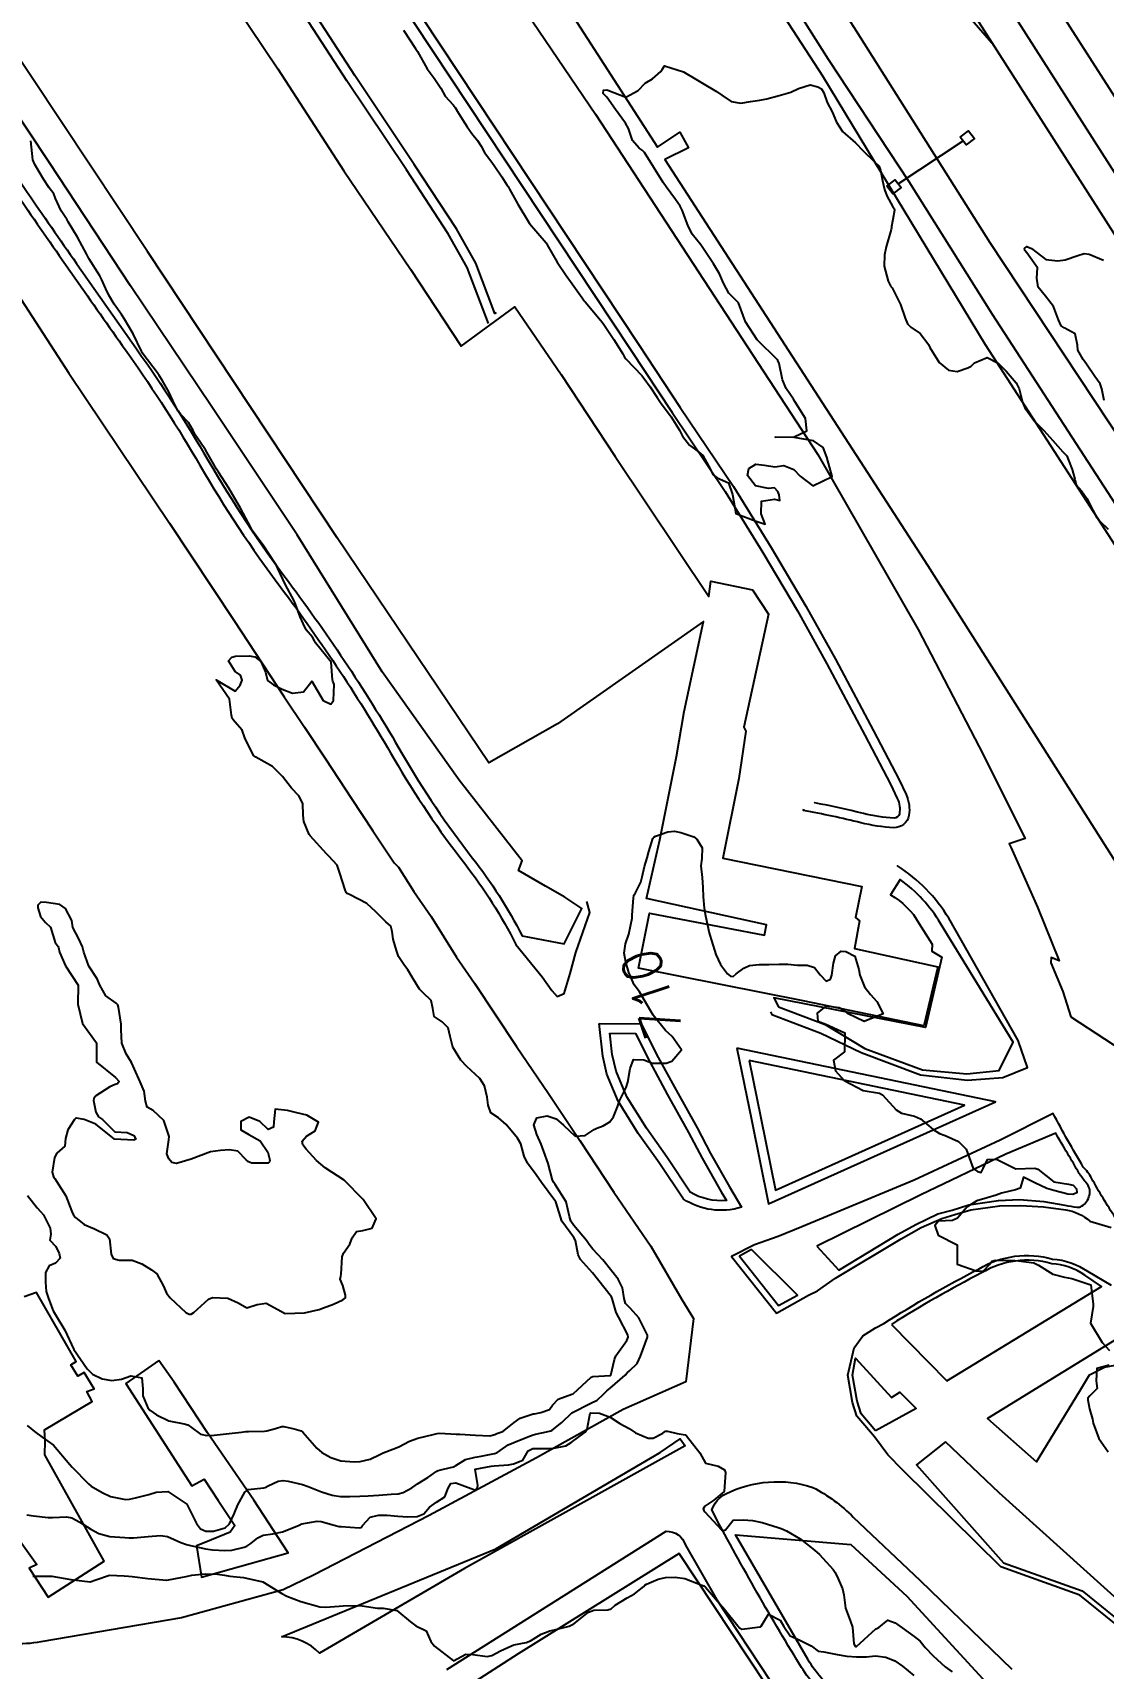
# Model space of a CAD drawing. Header units: metres. Extents: x 307586 to 320046, y 7427249 to 7434250.
# Drawn here: x 308103.3 to 308214.9, y 7433533.9 to 7433704.5 of the extents above; entities that cross this region are included whole.
import ezdxf
from ezdxf.enums import TextEntityAlignment as Align

# ---------------------------------------------------------------- set-up
doc = ezdxf.new("R2010")
doc.units = ezdxf.units.M
doc.header["$MEASUREMENT"] = 0
for name, color, linetype in [('Area Verde e Lazer', 45, 'Continuous'), ('Cotas', 45, 'Continuous'), ('Curvas de Nivel 1m', 11, 'Continuous'), ('Curvas de Nivel 5m', 15, 'Continuous'), ('Edificações', 30, 'Continuous'), ('Estações', 252, 'Continuous'), ('Linha Férrea', 20, 'Continuous'), ('Portico', 45, 'Continuous'), ('Vias Primárias', 230, 'Continuous')]:
    doc.layers.add(name, color=color, linetype=linetype)
doc.styles.add('Style-STANDARD', font='STANDARD.shx')

msp = doc.modelspace()

# ---------------------------------------------------------------- linework, layer by layer
at = {"layer": 'Area Verde e Lazer'}
for points in [[(308089.31, 7433708.12, -0.005988), (308095.92, 7433698.07, 0.008775), (308103.57, 7433686.57, 0.002844), (308114.08, 7433671.53, -0.022493), (308121.55, 7433659.9, 0.029473), (308129.91, 7433647.26, -0.029934), (308141.78, 7433629.31, 0.034549), (308149.09, 7433618.46, -0.046861), (308154.3, 7433610.31), (308158.67, 7433609.49), (308160.52, 7433613.17), (308158.74, 7433614.35), (308156.73, 7433615.48), (308153.9, 7433617.14), (308154.3, 7433618.12), (308147.72, 7433626.56), (308139.71, 7433637.85), (308130.83, 7433652.14), (308121.92, 7433665.49), (308113.44, 7433678.11), (308104.99, 7433690.93), (308098.32, 7433700.95), (308089.9, 7433713.87)], [(308137.4, 7433714.04), (308165.61, 7433671.48), (308169.94, 7433664.88), (308175.48, 7433656.64), (308179.41, 7433650.31), (308183.02, 7433644.2), (308186.08, 7433638.69), (308190.05, 7433631.24), (308192.7, 7433626.14), (308193.42, 7433624.62, -0.152934), (308193.64, 7433623.04, -0.37992), (308193.08, 7433622.59, -0.049461), (308189.88, 7433623.07, 0.014493), (308184.82, 7433624.18), (308184.84, 7433624.26)], [(308187.24, 7433531.27, -0.09452), (308184.11, 7433534.81), (308176.56, 7433547.85), (308188.58, 7433546.83), (308194.41, 7433541.43), (308203.51, 7433531.53)]]:
    msp.add_lwpolyline(points, format="xyb", dxfattribs=at)
msp.add_lwpolyline([(308151.6, 7433675.32), (308151.46, 7433675.21), (308149.48, 7433680.46), (308147.44, 7433684.04), (308143.05, 7433690.77), (308136.85, 7433700.05), (308130.27, 7433710.2)], dxfattribs=at)
for points in [[(308181.02, 7433602.91), (308185.89, 7433601.07), (308190.05, 7433598.57), (308196.05, 7433596.35), (308200.68, 7433595.93), (308204.03, 7433596.26), (308205.5, 7433599.23), (308197.94, 7433611.61, 0.097774), (308193.73, 7433616.19), (308192.71, 7433614.59, -0.135723), (308195.68, 7433611.64), (308197.06, 7433609.46), (308197.01, 7433608.72), (308198.05, 7433608.07), (308196.37, 7433600.75), (308180.53, 7433603.84)], [(308163.43, 7433600.17), (308166.1, 7433600.13), (308167.6, 7433597.17), (308169.47, 7433593.72), (308171.65, 7433589.8), (308173.07, 7433587.12), (308175.06, 7433583.62), (308175.6, 7433582.7, -0.158985), (308171.82, 7433583.58), (308169.41, 7433587.19), (308167.25, 7433590.26), (308165.21, 7433593.52), (308164.09, 7433596.19), (308163.69, 7433597.94)], [(308185.02, 7433577.94), (308187.31, 7433575.45), (308193.51, 7433579.18), (308195.36, 7433580.21), (308197.65, 7433581.3), (308199.15, 7433581.71), (308200.89, 7433582.25), (308203.97, 7433582.7), (308206.16, 7433582.81), (308208.7, 7433582.59), (308210.88, 7433582.22, 0.001932), (308212.15, 7433582.01, 0.181031), (308212.64, 7433582.11, 0.199311), (308213.46, 7433583.25, 0.245489), (308213.12, 7433584.56, -0.049816), (308212.4, 7433585.54, -0.002543), (308209.94, 7433589.73), (308204.75, 7433587.54), (308195.89, 7433583.31)], [(308192.8, 7433569.78), (308198.58, 7433563.89), (308214.7, 7433573.73), (308212.99, 7433574.92, 0.136002), (308209.52, 7433576.11, 0.208995), (308202.2, 7433575.15, 0.02185)], [(308198.44, 7433557.52), (308195.41, 7433555.15), (308204.51, 7433544.92), (308212.69, 7433541.98), (308217.28, 7433538.29), (308230.88, 7433526.01), (308236.37, 7433521.29, 0.43198), (308245.8, 7433522.29, 0.194083), (308248.16, 7433530.95), (308244.83, 7433536, 0.132071), (308241.76, 7433533.93), (308233.78, 7433526.05), (308217.13, 7433540.42), (308204.05, 7433552.23)]]:
    msp.add_lwpolyline(points, format="xyb", close=True, dxfattribs=at)
for points in [[(308177.96, 7433597.32), (308179.18, 7433591.34), (308180.71, 7433583.78), (308200.43, 7433592.64)], [(308178.22, 7433577.61), (308176.96, 7433576.9), (308181.03, 7433571.77), (308183.01, 7433572.84)], [(308218.54, 7433569.65), (308202.81, 7433559.98), (308207.95, 7433555.46), (308212.43, 7433562.78), (308213.45, 7433564.51), (308215.03, 7433565.32), (308218.54, 7433565.98), (308220.84, 7433566.49)], [(308191.15, 7433558.69), (308189.64, 7433560.47), (308189.24, 7433561.77), (308188.76, 7433564.48), (308189.05, 7433566.28), (308192.82, 7433562.17), (308193.7, 7433562.7), (308195.37, 7433561.01)]]:
    msp.add_lwpolyline(points, close=True, dxfattribs=at)
at = {"layer": 'Curvas de Nivel 1m', "flags": 128}
for points, elevation in [([(308141.92, 7433704.77), (308143.16, 7433702.86), (308143.24, 7433702.76), (308143.37, 7433702.54), (308144.39, 7433700.75), (308145.13, 7433699.78), (308145.8, 7433698.73), (308146.28, 7433697.9), (308147.1, 7433697), (308147.31, 7433696.71), (308147.67, 7433696.12), (308148.55, 7433694.7), (308149.06, 7433694), (308149.64, 7433693.28), (308150.02, 7433692.68), (308150.38, 7433692.01), (308151.03, 7433691.13), (308151.37, 7433690.66), (308152.18, 7433689.47), (308152.71, 7433688.64), (308152.82, 7433688.48), (308152.99, 7433688.2), (308153.83, 7433686.63), (308154.95, 7433684.78), (308155.06, 7433684.62), (308155.93, 7433683.61), (308156.79, 7433682.59), (308156.85, 7433682.52), (308156.92, 7433682.4), (308157.96, 7433680.58), (308158.88, 7433679.19), (308159.34, 7433678.57), (308160.55, 7433676.86), (308160.76, 7433676.55), (308160.85, 7433676.43), (308162.47, 7433674.53), (308162.63, 7433674.33), (308162.82, 7433674.07), (308163.85, 7433672.51), (308164.79, 7433671), (308164.97, 7433670.68), (308165.1, 7433670.5), (308166.76, 7433668.75), (308167, 7433668.47), (308167.65, 7433667.56), (308168.37, 7433666.45), (308168.73, 7433665.95), (308169.82, 7433664.44), (308170.69, 7433663.06), (308170.9, 7433662.64), (308171.02, 7433662.43), (308171.76, 7433661.5), (308172.67, 7433660.8), (308173.13, 7433660.4), (308173.72, 7433659.32), (308174.21, 7433658.38), (308174.63, 7433658.08), (308175.83, 7433657.56), (308176.22, 7433656.36), (308176.58, 7433654.35), (308178.58, 7433653.58), (308179.65, 7433653.24), (308179.23, 7433654.32), (308179.27, 7433655.66), (308180.61, 7433655.84), (308181.18, 7433655.73), (308181.1, 7433656.3), (308180.96, 7433656.65), (308180.62, 7433657.03), (308179.97, 7433656.97), (308178.62, 7433657.25), (308177.78, 7433658.34), (308177.94, 7433659.05), (308178.65, 7433659.51), (308179.58, 7433659.39), (308180.65, 7433659.24), (308181.58, 7433659.36), (308182.64, 7433658.96), (308183.3, 7433658.27), (308184.62, 7433657.26), (308186.63, 7433658.23), (308186.07, 7433660.24), (308185.68, 7433661.25), (308184.68, 7433661.95), (308182.68, 7433662.28), (308180.68, 7433662.31), (308182.68, 7433662.35), (308183.98, 7433662.98), (308183.84, 7433664.27), (308182.73, 7433666.06), (308182.58, 7433666.28), (308181.84, 7433667.39), (308181.44, 7433668.3), (308181.1, 7433669.99), (308180.95, 7433670.31), (308180.89, 7433670.41), (308180.79, 7433670.54), (308178.95, 7433672.33), (308178.8, 7433672.49), (308177.6, 7433674.34), (308176.85, 7433676.35), (308175.84, 7433677.34), (308175.31, 7433678.37), (308174.89, 7433679.35), (308174.26, 7433680.39), (308172.92, 7433682.4), (308172.03, 7433683.51), (308171.57, 7433684.42), (308170.97, 7433686), (308170.77, 7433686.43), (308170.3, 7433687.12), (308169.31, 7433688.45), (308169, 7433688.9), (308168.03, 7433690.46), (308167.04, 7433692), (308166.82, 7433692.25), (308166.49, 7433692.48), (308165.81, 7433693.25), (308165.37, 7433694.5), (308165.07, 7433695.09), (308164.04, 7433696.51), (308163.11, 7433697.79), (308162.76, 7433698.17), (308162.79, 7433698.52), (308163.11, 7433698.54), (308163.23, 7433698.52), (308165.11, 7433697.77), (308166.4, 7433698.48), (308167.12, 7433699.23), (308167.89, 7433699.7), (308168.77, 7433700.45), (308168.91, 7433700.68), (308169.14, 7433701.06), (308171.13, 7433700.43), (308172.4, 7433699.68), (308173.12, 7433699.26), (308174.55, 7433698.39), (308175.11, 7433697.98), (308176.08, 7433697.34), (308177.1, 7433697.16), (308178.11, 7433697.33), (308179.1, 7433697.47), (308179.82, 7433697.61), (308181.11, 7433697.96), (308182.33, 7433698.29), (308183.12, 7433698.68), (308184.32, 7433699.07), (308185.12, 7433698.87), (308185.51, 7433698.65), (308185.74, 7433698.25), (308186.1, 7433697.24), (308186.62, 7433696.24), (308187.08, 7433695.19), (308187.72, 7433694.22), (308189.05, 7433693.03), (308189.86, 7433692.2), (308191.03, 7433691.04), (308191.48, 7433690.63), (308191.66, 7433690.18), (308191.88, 7433689.06), (308192.1, 7433688.17), (308192.32, 7433687.5), (308192.97, 7433686.34), (308193.09, 7433686.16), (308193.14, 7433685.99), (308192.96, 7433685.01), (308192.83, 7433684.28), (308192.81, 7433684.16), (308192.77, 7433683.99), (308192.27, 7433682.17), (308192.09, 7433681.34), (308192.04, 7433680.17), (308192.45, 7433678.59), (308192.69, 7433678.16), (308192.76, 7433678.05), (308192.87, 7433677.9), (308193.77, 7433676.15), (308194.23, 7433674.75), (308194.47, 7433674.14), (308194.82, 7433673.78), (308195.82, 7433673.14), (308196.62, 7433672.11), (308196.67, 7433671.98), (308196.8, 7433671.67), (308197.77, 7433670.1), (308198.77, 7433669.32), (308199.68, 7433669.17), (308200.78, 7433669.55), (308201.11, 7433669.73), (308201.46, 7433670.06), (308202.79, 7433670.63), (308203.95, 7433670.03), (308204.77, 7433669.21), (308205.8, 7433668), (308206.12, 7433667.37), (308206.49, 7433665.99), (308206.72, 7433665.38), (308207.72, 7433663.98), (308208.69, 7433663.02), (308209.64, 7433661.96), (308210.67, 7433660.78), (308211.09, 7433660.37), (308211.29, 7433659.94), (308211.65, 7433658.94), (308211.92, 7433657.93), (308212.06, 7433657.36), (308212.62, 7433656.73), (308213.2, 7433655.91), (308213.8, 7433654.71), (308214.23, 7433653.9), (308214.58, 7433653.54), (308215.41, 7433652.73)], 709), ([(308102.71, 7433583.23), (308103.71, 7433581.93), (308104.07, 7433581.57), (308104.36, 7433581.21), (308105.06, 7433579.82), (308105.14, 7433579.2), (308105.05, 7433578.58), (308105.66, 7433577.91), (308106.02, 7433577.19), (308106.12, 7433576.71), (308105.64, 7433576.16), (308104.95, 7433575.88), (308104.6, 7433575.21), (308104.58, 7433574.18), (308104.66, 7433573.2), (308104.89, 7433572.49), (308105.4, 7433571.19), (308105.58, 7433570.86), (308106.59, 7433569.18), (308107.53, 7433567.17), (308108.94, 7433565.16), (308109.5, 7433564.59), (308110.48, 7433564.12), (308111.49, 7433563.92), (308112.52, 7433564.08), (308113.5, 7433564.43), (308114.64, 7433564.22), (308114.72, 7433563.08), (308114.75, 7433562.35), (308115.24, 7433561.07), (308115.46, 7433560.84), (308116.16, 7433560.36), (308117.44, 7433559.72), (308119.06, 7433559.41), (308119.44, 7433559.3), (308119.82, 7433559.02), (308120.75, 7433558.33), (308121.42, 7433558.2), (308122.17, 7433558.24), (308123.43, 7433558.38), (308125.04, 7433558.56), (308125.43, 7433558.6), (308125.76, 7433558.62), (308127.43, 7433558.66), (308127.67, 7433558.69), (308128.56, 7433558.92), (308129.22, 7433559.13), (308129.44, 7433559.14), (308130.52, 7433558.89), (308131.24, 7433558.69), (308131.43, 7433558.55), (308132.87, 7433556.87), (308133.41, 7433556.43), (308134.35, 7433555.89), (308135.39, 7433555.54), (308136.76, 7433555.45), (308137.39, 7433555.49), (308138.46, 7433555.73), (308139.4, 7433556.19), (308139.79, 7433556.4), (308140.82, 7433556.77), (308141.42, 7433557), (308142.56, 7433557.61), (308143.42, 7433557.92), (308145.03, 7433558.31), (308145.43, 7433558.4), (308145.71, 7433558.43), (308147.43, 7433558.34), (308147.78, 7433558.33), (308149.43, 7433558.22), (308150.94, 7433558.16), (308151.43, 7433558.31), (308151.67, 7433558.4), (308152.27, 7433558.63), (308152.93, 7433559.13), (308153.45, 7433559.57), (308154.08, 7433559.99), (308155.46, 7433560.46), (308155.58, 7433560.47), (308156.26, 7433560.58), (308157.14, 7433560.9), (308157.47, 7433561.37), (308158.05, 7433561.99), (308159.48, 7433562.5), (308159.63, 7433562.55), (308161.5, 7433564.29), (308161.68, 7433564.34), (308163.5, 7433564.46), (308163.55, 7433564.5), (308163.91, 7433566.11), (308164.08, 7433566.49), (308165.2, 7433568.12), (308165.35, 7433568.47), (308165.33, 7433568.7), (308164.39, 7433570.49), (308164.1, 7433571.01), (308163.68, 7433572.5), (308163.66, 7433572.56), (308163.6, 7433572.66), (308162.15, 7433574.51), (308161.63, 7433575.18), (308160.39, 7433576.54), (308160.14, 7433577.03), (308159.85, 7433578.55), (308159.68, 7433578.86), (308158.45, 7433580.56), (308157.84, 7433582.45), (308157.81, 7433582.57), (308157.72, 7433582.71), (308156.32, 7433584.58), (308155.75, 7433585.39), (308154.86, 7433586.6), (308154.51, 7433587.34), (308154.15, 7433588.61), (308153.8, 7433589.21), (308152.62, 7433590.63), (308151.83, 7433591.32), (308151.04, 7433591.86), (308150.75, 7433592.66), (308150.66, 7433593.47), (308150.38, 7433594.66), (308149.87, 7433595.42), (308148.51, 7433596.68), (308147.9, 7433597.35), (308147.08, 7433598.7), (308146.8, 7433599.83), (308146.58, 7433600.7), (308145.95, 7433601.34), (308145.13, 7433601.9), (308144.97, 7433602.72), (308144.81, 7433603.57), (308143.98, 7433604.36), (308143.59, 7433604.74), (308142.92, 7433605.83), (308142.38, 7433606.76), (308142.02, 7433607.23), (308141.41, 7433608.16), (308141.2, 7433608.77), (308140.86, 7433609.97), (308140.73, 7433610.78), (308140.59, 7433611.31), (308140.07, 7433611.77), (308139.04, 7433612.8), (308138.09, 7433613.68), (308136.29, 7433614.64), (308136.1, 7433614.69), (308136, 7433614.73), (308135.93, 7433614.83), (308135.84, 7433615.1), (308135.29, 7433616.84), (308134.99, 7433617.69), (308134.15, 7433618.63), (308133.9, 7433618.86), (308132.18, 7433620.74), (308132.09, 7433620.88), (308131.54, 7433622.24), (308131.47, 7433622.89), (308131.43, 7433624.11), (308131.01, 7433624.9), (308130.23, 7433625.71), (308129.3, 7433626.92), (308128.26, 7433627.97), (308126.52, 7433628.95), (308126.28, 7433629.13), (308125.38, 7433630.96), (308125.09, 7433631.75), (308124.32, 7433632.62), (308124.05, 7433632.98), (308123.97, 7433633.34), (308123.79, 7433634.99), (308122.37, 7433637), (308124.36, 7433635.83), (308124.88, 7433636.46), (308125.11, 7433636.97), (308124.91, 7433637.51), (308124.38, 7433637.89), (308123.67, 7433638.99), (308124.01, 7433639.37), (308124.4, 7433639.48), (308125.83, 7433639.53), (308126.4, 7433639.41), (308127.04, 7433638.94), (308127.52, 7433637.8), (308127.75, 7433636.94), (308128.37, 7433636.5), (308129.25, 7433636.03), (308130.35, 7433635.61), (308131.49, 7433635.76), (308132.37, 7433636.88), (308133.56, 7433634.87), (308134.34, 7433634.46), (308134.61, 7433634.86), (308134.69, 7433636.53), (308134.56, 7433636.86), (308134.52, 7433637.01), (308134.39, 7433638.86), (308132.75, 7433640.88), (308132.63, 7433641.08), (308132.43, 7433641.45), (308131.78, 7433642.23), (308131.46, 7433642.89), (308131.14, 7433643.59), (308130.65, 7433644.91), (308130.47, 7433645.32), (308129.61, 7433646.92), (308128.8, 7433648.64), (308128.66, 7433648.93), (308128.52, 7433649.16), (308127.35, 7433650.94), (308126.55, 7433652.04), (308126.17, 7433652.56), (308125.96, 7433652.96), (308125.48, 7433653.87), (308124.87, 7433654.98), (308124.59, 7433655.51), (308123.72, 7433656.99), (308122.63, 7433658.66), (308122.41, 7433659), (308122.1, 7433659.54), (308121.26, 7433661.01), (308120.67, 7433661.87), (308120.2, 7433662.55), (308119.97, 7433663.03), (308119.51, 7433663.86), (308118.7, 7433664.69), (308118.41, 7433665.05), (308118.06, 7433665.71), (308117.44, 7433667.06), (308116.74, 7433668.27), (308116.45, 7433668.77), (308116.24, 7433669.08), (308114.78, 7433670.98), (308114.7, 7433671.1), (308114.6, 7433671.29), (308113.74, 7433673.11), (308112.82, 7433674.64), (308112.5, 7433675.12), (308111.76, 7433676.21), (308111.18, 7433677.14), (308110.86, 7433677.8), (308110.47, 7433678.74), (308110.26, 7433679.15), (308109.11, 7433680.96), (308109.01, 7433681.17), (308108.98, 7433681.24), (308108.91, 7433681.39), (308107.92, 7433683.18), (308106.94, 7433684.79), (308106.8, 7433685.05), (308106.72, 7433685.19), (308106.21, 7433685.94), (308105.62, 7433687.21), (308105.46, 7433687.7), (308104.98, 7433688.33), (308104.37, 7433689.23), (308103.48, 7433690.77), (308103.28, 7433691.24), (308103.04, 7433693.24)], 709), ([(308214.98, 7433666.14), (308214.75, 7433667.37), (308214.56, 7433667.9), (308214.01, 7433668.66), (308213.14, 7433669.92), (308212.79, 7433670.42), (308212.26, 7433671.39), (308212.2, 7433671.93), (308211.97, 7433673.09), (308210.82, 7433673.72), (308210.5, 7433673.95), (308210.23, 7433674.56), (308209.72, 7433675.96), (308208.86, 7433677.04), (308208.12, 7433677.98), (308207.98, 7433678.89), (308208.05, 7433679.98), (308206.92, 7433681.55), (308206.72, 7433681.79), (308206.68, 7433681.99), (308206.93, 7433682.21), (308207.42, 7433681.99), (308208.91, 7433680.84), (308210.15, 7433680.72), (308210.91, 7433680.83), (308212.25, 7433681.26), (308212.92, 7433681.49), (308213.42, 7433681.41), (308214.91, 7433680.78)], 709), ([(308102.64, 7433549.91), (308103.32, 7433549.81), (308104.87, 7433549.65), (308105.32, 7433549.65), (308106.79, 7433549.7), (308107.32, 7433549.6), (308108.18, 7433549.16), (308109.31, 7433548.42), (308110.14, 7433547.97), (308111.3, 7433547.68), (308112.85, 7433547.55), (308113.3, 7433547.53), (308113.75, 7433547.54), (308115.3, 7433547.67), (308116.59, 7433547.76), (308117.3, 7433547.67), (308118.69, 7433547.04), (308119.29, 7433546.82), (308119.56, 7433546.76), (308121.28, 7433546.37), (308122.01, 7433546.26), (308123.28, 7433546.2), (308124.01, 7433546.24), (308125.29, 7433546.54), (308125.58, 7433546.66), (308126.01, 7433546.94), (308126.72, 7433547.51), (308127.3, 7433547.8), (308128.28, 7433547.94), (308129.31, 7433548.14), (308131.13, 7433548.88), (308131.24, 7433548.95), (308131.31, 7433548.99), (308132.91, 7433549.27), (308133.32, 7433549.22), (308134.69, 7433548.84), (308135.2, 7433548.72), (308135.31, 7433548.72), (308135.42, 7433548.72), (308137.31, 7433548.56), (308137.51, 7433548.61), (308137.64, 7433548.81), (308138.43, 7433549.69), (308139.33, 7433549.9), (308140.22, 7433549.88), (308141.33, 7433549.8), (308142.37, 7433549.71), (308143.33, 7433549.74), (308144.04, 7433550.02), (308144.64, 7433550.72), (308145.35, 7433551.24), (308146.24, 7433551.81), (308146.57, 7433552.7), (308146.86, 7433553.2), (308147.37, 7433553.27), (308148.97, 7433552.67), (308149.36, 7433552.53), (308149.61, 7433552.67), (308149.67, 7433552.97), (308149.38, 7433554.67), (308151.05, 7433554.99), (308151.39, 7433555.02), (308152.87, 7433555.15), (308153.39, 7433555.23), (308154.37, 7433555.64), (308154.91, 7433556.6), (308155.42, 7433556.83), (308157.15, 7433556.83), (308157.42, 7433556.83), (308158.84, 7433557.13), (308159.42, 7433557.47), (308160.87, 7433558.53), (308161.09, 7433558.87), (308161.4, 7433560.52), (308161.46, 7433560.56), (308162.36, 7433560.51), (308163.46, 7433560.12), (308164.49, 7433559.44), (308165.44, 7433558.92), (308166.12, 7433558.46), (308167.43, 7433557.91), (308167.97, 7433557.91), (308168.95, 7433558.43), (308169.23, 7433558.64), (308169.44, 7433558.65), (308170.46, 7433558.41), (308171.28, 7433558.25), (308171.43, 7433558.16), (308172.81, 7433556.39), (308173.4, 7433555.31), (308174.75, 7433555), (308175.39, 7433554.61), (308175.5, 7433554.35), (308175.36, 7433552.36), (308174.28, 7433551.44), (308173.35, 7433550.81), (308173.18, 7433550.54), (308173.23, 7433550.38), (308173.34, 7433550.22), (308175.1, 7433548.36), (308175.31, 7433548.3), (308175.51, 7433548.36), (308176.3, 7433549.38), (308177.33, 7433549.4), (308178.31, 7433549.34), (308179.33, 7433549.13), (308181.01, 7433548.59), (308181.32, 7433548.51), (308181.88, 7433548.27), (308183.3, 7433547.42), (308184.8, 7433546.24), (308185.29, 7433545.77), (308186.72, 7433544.22), (308186.94, 7433543.9), (308187.25, 7433543.23), (308187.69, 7433542.21), (308187.86, 7433541.59), (308188.02, 7433540.2), (308188.5, 7433538.9), (308188.74, 7433538.19), (308188.89, 7433536.48), (308189.06, 7433536.19), (308189.17, 7433536.18), (308191.19, 7433538.04), (308191.27, 7433538.08), (308191.51, 7433538.16), (308192.42, 7433538.93), (308193.2, 7433538.66), (308193.92, 7433538.13), (308195.18, 7433537.25), (308195.81, 7433536.74), (308196.34, 7433536.1), (308197.16, 7433535.21), (308198.42, 7433534.08), (308199.14, 7433533.55)], 711), ([(308103.25, 7433543.52), (308103.57, 7433543.54), (308105.25, 7433543.52), (308107.24, 7433543.17), (308109.24, 7433542.95), (308109.85, 7433543.14), (308111.25, 7433543.64), (308112.78, 7433543.57), (308113.25, 7433543.52), (308113.64, 7433543.49), (308115.24, 7433543.27), (308117.19, 7433543.1), (308117.24, 7433543.1), (308118.86, 7433543.42), (308119.25, 7433543.5), (308119.85, 7433543.62), (308121.25, 7433543.77), (308122.51, 7433543.73), (308123.25, 7433543.62), (308123.82, 7433543.54), (308125.25, 7433543.37), (308127.24, 7433542.93), (308129.23, 7433541.73), (308129.77, 7433541.45), (308131.22, 7433540.88), (308133.21, 7433540.32), (308133.79, 7433540.28), (308135.22, 7433540.4), (308135.62, 7433540.42), (308137.22, 7433540.46), (308137.61, 7433540.42), (308139.21, 7433540.18), (308139.81, 7433540.18), (308141.21, 7433539.94), (308142.65, 7433538.75), (308143.19, 7433538.35), (308144.27, 7433537.81), (308144.78, 7433536.72), (308145.17, 7433536.21), (308147.14, 7433534.69), (308148.43, 7433535.4), (308149.15, 7433535.37), (308150.66, 7433535.13), (308151.15, 7433535.25), (308152.04, 7433535.75), (308153.17, 7433536.27), (308153.44, 7433536.35), (308154.7, 7433536.6), (308155.17, 7433536.78), (308156.28, 7433537.48), (308157.19, 7433537.81), (308157.8, 7433537.96), (308159.19, 7433538.3), (308159.7, 7433538.54), (308160.53, 7433539.2), (308161.21, 7433539.77), (308161.76, 7433539.97), (308163.22, 7433540), (308163.58, 7433540.13), (308163.99, 7433540.49), (308165.23, 7433541.26), (308166.02, 7433541.67), (308166.97, 7433542.45), (308167.1, 7433542.59), (308167.25, 7433542.68), (308168.47, 7433543.22), (308169.25, 7433543.39), (308170.27, 7433543.43), (308171.25, 7433543.28), (308173.03, 7433542.59), (308173.24, 7433542.5), (308173.4, 7433542.38), (308174.66, 7433540.93), (308175.15, 7433540.36), (308175.22, 7433540.28), (308176.79, 7433538.34), (308176.97, 7433538.12), (308177.19, 7433538.01), (308179.12, 7433538.24), (308179.19, 7433538.26), (308179.23, 7433538.31), (308179.97, 7433539.55), (308181.2, 7433538.95), (308181.59, 7433538.28), (308182.23, 7433537.31), (308183.18, 7433536.89), (308184.45, 7433536.25), (308185.17, 7433535.72), (308185.76, 7433535.63), (308187.16, 7433535.35), (308188.17, 7433535.18), (308189.16, 7433535.1), (308190.22, 7433535.11), (308191.16, 7433535.2), (308192.24, 7433535.07), (308193.15, 7433534.71), (308193.95, 7433534.13), (308195.13, 7433533.18)], 712)]:
    msp.add_lwpolyline(points, dxfattribs=dict(at, elevation=elevation))
at = {"layer": 'Curvas de Nivel 1m', "elevation": 708, "flags": 128}
msp.add_lwpolyline([(308131.83, 7433591.61), (308130.78, 7433591.85), (308129.83, 7433592.1), (308128.53, 7433592.23), (308128.41, 7433590.92), (308128.37, 7433590.37), (308127.81, 7433590.11), (308126.94, 7433590.94), (308125.83, 7433591.41), (308124.95, 7433590.96), (308124.94, 7433590.09), (308125.8, 7433589.58), (308126.97, 7433588.94), (308127.78, 7433587.74), (308127.98, 7433586.93), (308127.95, 7433586.75), (308127.77, 7433586.61), (308126.1, 7433586.61), (308125.77, 7433586.73), (308125.5, 7433586.95), (308124.66, 7433587.85), (308123.78, 7433587.98), (308122.84, 7433587.93), (308121.78, 7433587.79), (308119.77, 7433587.03), (308118.25, 7433586.56), (308117.77, 7433586.68), (308117.43, 7433587.05), (308117.24, 7433587.59), (308117.46, 7433589.05), (308117.47, 7433589.38), (308116.92, 7433591.06), (308115.83, 7433592.11), (308115.19, 7433592.44), (308115.03, 7433593.08), (308114.88, 7433594.11), (308114.47, 7433595.09), (308113.88, 7433596.4), (308113.56, 7433597.1), (308112.99, 7433598.02), (308112.53, 7433599.11), (308112.49, 7433600.55), (308112.49, 7433601.11), (308112.21, 7433602.87), (308112.12, 7433603.12), (308111.96, 7433603.29), (308110.87, 7433604.04), (308110.26, 7433605.15), (308109.99, 7433605.83), (308109.11, 7433607.16), (308108.57, 7433608.62), (308108.45, 7433609.17), (308108.05, 7433610), (308107.45, 7433611.18), (308107.33, 7433611.92), (308106.66, 7433613.18), (308106.09, 7433613.58), (308104.68, 7433613.8), (308104.09, 7433613.84), (308103.79, 7433613.52), (308103.79, 7433613.22), (308104.07, 7433612.34), (308104.57, 7433611.71), (308105.09, 7433611.2), (308105.6, 7433609.63), (308105.91, 7433609.19), (308105.94, 7433609.1), (308106.03, 7433608.6), (308106.68, 7433607.18), (308107.98, 7433605.17), (308107.96, 7433603.17), (308108.44, 7433601.17), (308109.91, 7433599.15), (308109.89, 7433597.15), (308111.87, 7433595.54), (308112.27, 7433595.12), (308112.1, 7433594.88), (308111.86, 7433594.81), (308111.31, 7433594.58), (308109.85, 7433593.62), (308109.64, 7433593.35), (308109.6, 7433593.15), (308109.83, 7433591.91), (308110.12, 7433591.44), (308110.54, 7433591.14), (308111.8, 7433589.87), (308113.1, 7433589.81), (308113.8, 7433589.49), (308113.99, 7433589.1), (308113.79, 7433589.01), (308111.79, 7433589.12), (308109.82, 7433590.67), (308108.62, 7433591.16), (308107.82, 7433591.28), (308107.73, 7433591.26), (308107.62, 7433591.17), (308106.9, 7433590.09), (308106.66, 7433589.18), (308106.59, 7433588.38), (308105.78, 7433587.66), (308105.54, 7433587.19), (308105.28, 7433585.67), (308105.42, 7433585.19), (308105.55, 7433585), (308105.74, 7433584.74), (308106.7, 7433583.18), (308107.32, 7433581.56), (308107.52, 7433581.17), (308107.7, 7433580.93), (308108.63, 7433580.22), (308109.68, 7433579.75), (308110.99, 7433579.13), (308111.25, 7433578.7), (308111.45, 7433577.12), (308111.65, 7433576.67), (308112.27, 7433576.49), (308113.64, 7433576.47), (308114.64, 7433576.09), (308115.63, 7433575.49), (308116.18, 7433575.06), (308116.89, 7433573.77), (308117.21, 7433573.05), (308117.6, 7433572.55), (308119.22, 7433571.03), (308119.58, 7433570.85), (308119.76, 7433570.84), (308120.06, 7433571.02), (308121.6, 7433572.43), (308122, 7433572.6), (308123.6, 7433572.52), (308124.67, 7433572.04), (308125.59, 7433571.52), (308126.66, 7433571.87), (308127.59, 7433572.01), (308129.58, 7433570.91), (308131.58, 7433570.98), (308133.12, 7433571.33), (308133.59, 7433571.51), (308134.63, 7433571.88), (308135.6, 7433572.33), (308135.86, 7433572.57), (308135.88, 7433572.83), (308135.61, 7433573.84), (308135.31, 7433574.52), (308135.39, 7433574.83), (308135.43, 7433575.03), (308135.52, 7433576.83), (308135.66, 7433577.22), (308136.32, 7433578.17), (308136.56, 7433578.82), (308137.03, 7433579.47), (308137.68, 7433579.58), (308138.66, 7433579.83), (308139.07, 7433580.8), (308137.72, 7433582.81), (308135.74, 7433584.83), (308133.76, 7433586.1), (308132.85, 7433586.87), (308131.78, 7433588.06), (308131.41, 7433588.5), (308131.34, 7433588.89), (308131.8, 7433589.41), (308132.71, 7433589.97), (308133.06, 7433590.87)], close=True, dxfattribs=at)
at = {"layer": 'Curvas de Nivel 5m', "elevation": 710, "flags": 128}
for points in [[(308102.68, 7433559.23), (308103.43, 7433558.6), (308104.25, 7433558.03), (308105.41, 7433557.19), (308107.11, 7433555.17), (308107.38, 7433554.89), (308109.06, 7433553.15), (308109.36, 7433552.92), (308110.48, 7433552.26), (308111.35, 7433551.83), (308112.92, 7433551.53), (308113.35, 7433551.56), (308113.96, 7433551.7), (308115.35, 7433552.06), (308116.12, 7433552.3), (308117.36, 7433552.34), (308119.34, 7433551.03), (308120.33, 7433549.01), (308120.76, 7433548.46), (308121.31, 7433548.21), (308122.09, 7433548.21), (308123.31, 7433548.57), (308123.79, 7433548.97), (308124.26, 7433550.04), (308124.65, 7433550.96), (308125.36, 7433552.3), (308125.72, 7433552.58), (308127.36, 7433552.75), (308127.51, 7433552.78), (308127.81, 7433552.93), (308128.86, 7433553.42), (308129.37, 7433553.49), (308129.88, 7433553.42), (308131.37, 7433553.1), (308131.97, 7433552.87), (308133.36, 7433552.31), (308134.48, 7433551.97), (308135.35, 7433551.83), (308136.34, 7433551.84), (308137.35, 7433551.87), (308138.25, 7433551.9), (308139.35, 7433551.97), (308140.65, 7433552.07), (308141.36, 7433552.11), (308141.88, 7433552.24), (308142.8, 7433552.75), (308143.13, 7433552.98), (308143.37, 7433553.14), (308144.45, 7433553.8), (308145.38, 7433554.46), (308145.55, 7433554.54), (308146.09, 7433554.7), (308147.15, 7433554.93), (308147.39, 7433555.06), (308148.4, 7433555.68), (308149.4, 7433555.94), (308150.02, 7433556.04), (308151.41, 7433556.32), (308151.65, 7433556.39), (308152, 7433556.63), (308152.84, 7433557.21), (308153.42, 7433557.46), (308154.9, 7433558.07), (308155.43, 7433558.26), (308155.7, 7433558.32), (308156.85, 7433558.58), (308157.3, 7433558.7), (308157.44, 7433558.76), (308158.45, 7433559.55), (308159.46, 7433560.55), (308161.47, 7433561.58), (308162.11, 7433561.88), (308162.78, 7433562.51), (308163.12, 7433562.87), (308163.49, 7433563.13), (308165.03, 7433564.48), (308165.25, 7433564.74), (308165.51, 7433564.99), (308166.28, 7433565.7), (308166.65, 7433566.46), (308166.87, 7433567.13), (308167.37, 7433568.45), (308167.36, 7433568.65), (308166.45, 7433570.46), (308165.59, 7433571.46), (308165.09, 7433571.97), (308164.92, 7433572.48), (308164.75, 7433573.61), (308164.31, 7433574.49), (308163.64, 7433575.33), (308162.7, 7433576.51), (308161.66, 7433577.63), (308161.27, 7433578.12), (308160.99, 7433578.53), (308159.7, 7433580.09), (308159.36, 7433580.55), (308159.23, 7433581.04), (308158.9, 7433582.56), (308157.74, 7433584.37), (308157.6, 7433584.57), (308157.47, 7433584.84), (308157.01, 7433586.58), (308156.55, 7433587.82), (308156.27, 7433588.59), (308155.81, 7433589.59), (308155.53, 7433590.59), (308155.83, 7433591.32), (308156.89, 7433591.53), (308157.83, 7433591.21), (308158.6, 7433590.56), (308159.81, 7433589.42), (308160.86, 7433589.48), (308161.82, 7433590.11), (308162.09, 7433590.25), (308162.74, 7433590.51), (308163.43, 7433590.9), (308163.83, 7433591.43), (308164.23, 7433592.49), (308164.46, 7433593.1), (308165.13, 7433594.48), (308165.31, 7433595.04), (308165.57, 7433596.47), (308165.9, 7433597.41), (308166.98, 7433597.38), (308167.9, 7433597.02), (308169.31, 7433597.03), (308169.9, 7433597.23), (308170.92, 7433598.41), (308169.93, 7433599.83), (308169.24, 7433600.44), (308167.96, 7433602.05), (308167.7, 7433602.45), (308167.37, 7433603.06), (308166.52, 7433604.46), (308165.99, 7433605.2), (308165.43, 7433606.48), (308165.12, 7433607.58), (308164.95, 7433608.49), (308165.06, 7433609.47), (308165.42, 7433610.48), (308165.77, 7433612.16), (308165.78, 7433612.47), (308165.91, 7433614.28), (308165.94, 7433614.47), (308165.98, 7433614.59), (308166.11, 7433614.78), (308166.68, 7433615.9), (308166.82, 7433616.46), (308167.05, 7433617.56), (308167.32, 7433618.46), (308167.52, 7433619.1), (308167.94, 7433620.45), (308168.02, 7433620.62), (308168.19, 7433620.71), (308169.48, 7433621.15), (308170.19, 7433621.22), (308170.85, 7433621.08), (308172.19, 7433620.65), (308172.52, 7433620.4), (308173.06, 7433619.5), (308173.04, 7433618.39), (308172.92, 7433617.62), (308173.07, 7433616.39), (308173.15, 7433615.35), (308173.19, 7433614.39), (308173.29, 7433613.19), (308173.4, 7433612.39), (308173.81, 7433610.63), (308173.88, 7433610.38), (308174.05, 7433609.83), (308174.49, 7433608.37), (308174.97, 7433607.31), (308175.72, 7433606.35), (308176.01, 7433606.11), (308176.3, 7433606.06), (308176.62, 7433606.34), (308177.42, 7433606.93), (308178.02, 7433607.22), (308179.01, 7433607.33), (308180.02, 7433607.31), (308181.1, 7433607.37), (308182.02, 7433607.35), (308183.02, 7433607.27), (308184.02, 7433607.26), (308184.79, 7433607.02), (308185.36, 7433606.24), (308186, 7433605.58), (308186.44, 7433605.79), (308186.58, 7433606.22), (308186.78, 7433607.47), (308186.99, 7433608.22), (308187.55, 7433608.71), (308188.04, 7433608.67), (308189, 7433608.2), (308189.42, 7433606.79), (308189.5, 7433606.2), (308189.99, 7433604.99), (308190.63, 7433604.18), (308191.27, 7433603.47), (308191.96, 7433602.16), (308189.95, 7433601.39), (308188.23, 7433602.21), (308187.97, 7433602.44), (308187.37, 7433602.81), (308185.97, 7433602.99), (308185.06, 7433602.24), (308185.12, 7433601.41), (308185.95, 7433601.11), (308187.94, 7433600.21), (308187.91, 7433598.21), (308186.78, 7433597.35), (308186.96, 7433596.22), (308187.88, 7433595.23), (308189.86, 7433594.19), (308191.58, 7433593.89), (308191.86, 7433593.73), (308193.31, 7433592.15), (308193.84, 7433591.82), (308195.23, 7433591.51), (308195.83, 7433591.23), (308197.15, 7433590.1), (308197.82, 7433589.7), (308198.4, 7433589.5), (308199.8, 7433588.87), (308200.6, 7433588.06), (308200.93, 7433587.2), (308201.34, 7433586.05), (308201.77, 7433585.72), (308202.16, 7433585.64), (308202.37, 7433586.03), (308202.82, 7433586.99), (308203.78, 7433587.03), (308205.77, 7433586), (308207.77, 7433586.09), (308208.07, 7433585.97), (308209.75, 7433584.64), (308211.27, 7433584.41), (308211.75, 7433584.29), (308212.12, 7433583.92), (308212.15, 7433583.5), (308211.74, 7433583.32), (308211.19, 7433583.38), (308209.74, 7433583.75), (308209.01, 7433583.96), (308207.75, 7433584.55), (308206.59, 7433585.15), (308206.24, 7433583.99), (308205.74, 7433583.83), (308204.29, 7433583.46), (308203.74, 7433583.26), (308202.78, 7433582.98), (308201.73, 7433582.69), (308200.71, 7433582.06), (308199.71, 7433580.86), (308199.17, 7433580.62), (308197.71, 7433580.55), (308197.35, 7433580.1), (308197.69, 7433579.08), (308199.67, 7433578.07), (308199.65, 7433576.07), (308201.64, 7433575.36), (308202.36, 7433575.32), (308203.03, 7433576.03), (308203.29, 7433576.39), (308203.66, 7433576.47), (308205.2, 7433576.46), (308205.66, 7433576.44), (308206.07, 7433576.41), (308207.66, 7433576.19), (308208.13, 7433575.97), (308209.64, 7433575.04), (308210.87, 7433574.7), (308211.63, 7433574.57), (308213.62, 7433573.9), (308213.84, 7433571.9), (308213.86, 7433571.64), (308213.58, 7433569.9), (308214.8, 7433567.89), (308215.54, 7433567.05)], [(308215.53, 7433565.55), (308214.23, 7433565.19), (308214.16, 7433563.89), (308214.28, 7433563.1), (308213.49, 7433562.33), (308213.29, 7433562.1), (308213.29, 7433561.9), (308213.47, 7433560.98), (308213.79, 7433559.9), (308213.86, 7433559.49), (308214.44, 7433557.89), (308215.42, 7433556.49)]]:
    msp.add_lwpolyline(points, dxfattribs=at)
at = {"layer": 'Edificações'}
for points in [[(308122.92, 7433709.56), (308128.8, 7433700.73), (308135.7, 7433690.11), (308142.66, 7433679.85), (308147.92, 7433671.83), (308153.54, 7433675.91), (308158.36, 7433668.85), (308164, 7433660.32), (308173.75, 7433645.71), (308173.98, 7433647.31), (308178.31, 7433646.4), (308179.97, 7433643.87), (308177.4, 7433632.07), (308177.61, 7433631.65), (308176.89, 7433626.71), (308175.21, 7433618.42), (308189.71, 7433615.47), (308189.05, 7433612.23), (308189.46, 7433611.88), (308188.96, 7433608.99), (308197.63, 7433607.09), (308196.18, 7433600.94), (308183.6, 7433603.53), (308166.43, 7433606.95), (308167.57, 7433612.67), (308179.58, 7433610.37), (308179.79, 7433611.45), (308167.26, 7433614.2), (308168.64, 7433620.31), (308170.38, 7433629), (308171.19, 7433633.71), (308173.22, 7433643.09), (308157.97, 7433632.43), (308150.82, 7433628.35), (308134.99, 7433651.83), (308115.23, 7433681.69), (308097.19, 7433708.83)], [(308101.25, 7433548.14), (308103.69, 7433544.73), (308102.89, 7433544.37), (308104.86, 7433541.32), (308110.71, 7433545.1), (308104.51, 7433556.18), (308104.56, 7433557.65), (308104.48, 7433558.78), (308109.46, 7433561.75), (308108.89, 7433562.8), (308109.66, 7433563.05), (308108.62, 7433564.77), (308107.94, 7433564.37), (308107.21, 7433565.57), (308107.79, 7433565.93), (308103.63, 7433573.12), (308102.36, 7433572.65)], [(308179.73, 7433532.2), (308170.68, 7433545.88), (308153.89, 7433535.43), (308148.33, 7433531.84)]]:
    msp.add_lwpolyline(points, dxfattribs=at)
msp.add_lwpolyline([(308116.4, 7433566.02), (308112.96, 7433563.63), (308119.84, 7433552.95), (308121.13, 7433553.63), (308122.6, 7433551.41), (308124.33, 7433548.8), (308123.85, 7433548.12), (308121.32, 7433547.06), (308120.34, 7433546.68), (308120.86, 7433543.42), (308129.88, 7433545.96), (308126.31, 7433551.44), (308121.47, 7433558.46), (308117.99, 7433563.75)], close=True, dxfattribs=at)
at = {"layer": 'Estações'}
msp.add_lwpolyline([(308105.44, 7433824.92), (308090, 7433814.78), (308127.62, 7433755.81), (308168.41, 7433692.58), (308170.74, 7433694.14), (308171.66, 7433692.49), (308169.19, 7433691.28), (308196.57, 7433648.96), (308217.5, 7433615.95), (308227.49, 7433621.52), (308232.78, 7433625.3), (308202.61, 7433671.97), (308185.65, 7433699.97), (308167.94, 7433727.29), (308156.42, 7433745.74), (308139.3, 7433771.78), (308118.2, 7433804.79)], close=True, dxfattribs=at)
at = {"layer": 'Linha Férrea'}
for points in [[(308057.82, 7433908.86), (308071.35, 7433888.07), (308092.13, 7433855.93), (308111.83, 7433824.87), (308125.38, 7433803.41), (308139.08, 7433782.4), (308158.51, 7433752.51), (308173.46, 7433729.22), (308189.14, 7433704.69), (308203.07, 7433682.64), (308217.01, 7433661.55), (308238.02, 7433628.38), (308244.23, 7433618.89), (308253.4, 7433605.39), (308317.69, 7433503.2)], [(308064.36, 7433908.87), (308082.47, 7433882.92), (308101.05, 7433862.39), (308113.62, 7433847.56), (308119.39, 7433840.88), (308131.63, 7433823.26), (308158.1, 7433781.26), (308176.23, 7433752.83), (308195.47, 7433722.21), (308219.8, 7433684.07), (308245.01, 7433645.26), (308267.13, 7433610.3), (308288.69, 7433578), (308307.28, 7433548.8), (308328.41, 7433515.52)], [(308056.2, 7433905.13), (308072.11, 7433879.77), (308083.12, 7433862.65), (308097.25, 7433840.53), (308105.93, 7433827.26), (308113.91, 7433814.38), (308123.82, 7433798.97), (308133.98, 7433783.36), (308142.76, 7433769.22), (308152.35, 7433754.77), (308162.65, 7433738.39), (308168.3, 7433729.54), (308177.46, 7433715.62), (308186.21, 7433701.76), (308194.62, 7433689), (308203.3, 7433675.14), (308214.54, 7433657.83), (308222.13, 7433646.17), (308237.53, 7433622), (308244.2, 7433611.93), (308249.83, 7433602.6), (308257.58, 7433589.54), (308307.3, 7433511.76)], [(308086.52, 7433873), (308097.57, 7433860.31), (308116.34, 7433837.33), (308124.21, 7433826.9), (308135.9, 7433809.44), (308149.49, 7433788.26), (308160.28, 7433770.74), (308175.08, 7433747.37), (308183.17, 7433734.93), (308193.54, 7433718.76), (308217.31, 7433681.53), (308254.53, 7433623.81), (308314.95, 7433529.66)], [(308203.5, 7433703.16), (308189.16, 7433719.71), (308181.48, 7433728.57), (308173.93, 7433738.34), (308160.7, 7433758.31), (308145.47, 7433782.22), (308131.29, 7433804.38), (308116.81, 7433827.17), (308107.43, 7433841.18)], [(308325, 7433528.78), (308309.46, 7433553.04), (308294.41, 7433576.91), (308279.58, 7433599.7), (308261.87, 7433626.89), (308248.07, 7433648.22), (308233.67, 7433670.74), (308219.64, 7433692.29), (308207.35, 7433711.51), (308193.98, 7433732.51), (308180.83, 7433753.52), (308160.9, 7433783.09), (308151.43, 7433795.22), (308142.16, 7433806.55)]]:
    msp.add_lwpolyline(points, dxfattribs=at)
at = {"layer": 'Portico'}
for points in [[(308199.97, 7433693.62), (308200.84, 7433694.29), (308201.46, 7433693.49), (308200.59, 7433692.81)], [(308192.33, 7433688.49), (308193.2, 7433689.17), (308193.82, 7433688.36), (308192.95, 7433687.69)]]:
    msp.add_lwpolyline(points, close=True, dxfattribs=at)
msp.add_lwpolyline([(308193.51, 7433688.76), (308200.28, 7433693.22)], dxfattribs=at)
at = {"layer": 'Vias Primárias'}
for points in [[(308135.08, 7433735.64), (308161.93, 7433696), (308185.13, 7433660.53), (308195.58, 7433642.26), (308201.95, 7433630.04), (308206.75, 7433620.48), (308205.07, 7433619.91), (308205.25, 7433619.57), (308208.04, 7433613.31), (308210.31, 7433607.72), (308209.46, 7433608.06), (308209.43, 7433607.5), (308210.68, 7433604.51), (308211.52, 7433601.86), (308218.55, 7433597.27), (308223.22, 7433593.25), (308227.7, 7433587.82), (308234.51, 7433577.37), (308244.14, 7433562.47), (308252.77, 7433549.53), (308257.94, 7433541.22, -0.371307), (308258.63, 7433536.31, 0.075317), (308257.88, 7433534.64, 0.248684), (308259.63, 7433526.62, -0.036184)], [(308138.23, 7433714.6), (308166.44, 7433672.03), (308170.78, 7433665.43), (308176.32, 7433657.18), (308180.26, 7433650.83), (308183.89, 7433644.7), (308186.96, 7433639.17), (308190.94, 7433631.71), (308193.6, 7433626.59), (308194.33, 7433625.04, -0.152934), (308194.63, 7433622.87, -0.37992), (308193.03, 7433621.59, -0.049461), (308189.63, 7433622.1, 0.01738), (308183.63, 7433623.38), (308183.67, 7433623.57)], [(308088.48, 7433707.57, -0.005988), (308095.07, 7433697.53, 0.008775), (308102.74, 7433686, 0.002844), (308113.26, 7433670.95, -0.022493), (308120.68, 7433659.4, 0.029473), (308129.12, 7433646.66, -0.029934), (308140.91, 7433628.81, 0.034549), (308148.3, 7433617.85, -0.049331), (308153.64, 7433609.41), (308156.38, 7433606.05), (308157.39, 7433604.6), (308157.95, 7433603.97), (308158.69, 7433604.31), (308159.3, 7433606.4), (308159.89, 7433608.59), (308161.35, 7433612.74), (308161.05, 7433613.88)], [(308101.29, 7433677.88), (308107.03, 7433669.01), (308117.51, 7433653.35), (308124.21, 7433643.22), (308129.47, 7433635.25), (308131.59, 7433632.07), (308133.79, 7433628.76), (308136.49, 7433624.65), (308138.72, 7433621.26), (308140.93, 7433617.91), (308141.41, 7433617.46), (308143, 7433614.95), (308144.81, 7433612.33), (308147.45, 7433608.1), (308149.33, 7433605.39), (308153.71, 7433598.78), (308157.03, 7433593.88), (308160.31, 7433588.98), (308163.87, 7433583.58), (308167.7, 7433577.94), (308170.95, 7433572.39), (308172.18, 7433570.41), (308171.37, 7433563.78), (308164.82, 7433560.9), (308155.78, 7433555.88), (308144.6, 7433549.87), (308132.54, 7433543.64), (308129.38, 7433542.09), (308118.78, 7433539.17), (308104.09, 7433536.66, -0.117342), (308098.14, 7433537.05, -0.171787)], [(308180.18, 7433602.37), (308180.32, 7433602.11), (308185.45, 7433600.17), (308189.66, 7433598.15), (308195.83, 7433595.8), (308200.73, 7433595.27), (308204.44, 7433595.52), (308206.99, 7433596.57), (308206.02, 7433599.38), (308198.79, 7433612.14, 0.113592), (308193.44, 7433617.6), (308193.44, 7433617.59)], [(308216.15, 7433580.92, -0.01913), (308213.68, 7433585.03, 0.087358), (308212.82, 7433586.18, -0.01122), (308209.66, 7433591.79), (308204.14, 7433589), (308195.19, 7433584.83), (308183.45, 7433579.95), (308180.98, 7433578.94), (308178.51, 7433578.07), (308176.13, 7433576.85), (308180.81, 7433570.96), (308184.16, 7433572.85), (308185.09, 7433573.27), (308186.97, 7433574.62), (308193.81, 7433578.7), (308195.9, 7433579.88), (308198.06, 7433580.84), (308199.41, 7433581.23), (308201.1, 7433581.73), (308204.12, 7433582.14), (308206.31, 7433582.2), (308208.68, 7433582.06), (308210.98, 7433581.75, -0.137086), (308213.5, 7433580.56), (308215.71, 7433579.9)], [(308216.96, 7433537.91), (308212.45, 7433541.53), (308204.22, 7433544.49), (308194.01, 7433554.59), (308192.42, 7433556.17), (308191.03, 7433558.06), (308189.19, 7433560.22), (308188.75, 7433561.65), (308188.25, 7433564.48), (308188.93, 7433567.34), (308189.83, 7433568.6), (308191.14, 7433569.42), (308192.01, 7433569.87, -0.023063), (308201.95, 7433575.59, -0.207059), (308209.61, 7433576.6, -0.134097), (308213.27, 7433575.33), (308215.71, 7433573.86)], [(308129.21, 7433537.21), (308151.54, 7433546.38), (308168.68, 7433556.41), (308170.78, 7433557.84), (308171.28, 7433557.11), (308148.29, 7433544.33), (308133.15, 7433535.49, 0.203594), (308129.21, 7433537.21, -4.951754)], [(308186.67, 7433530.44, -0.095367), (308183.25, 7433534.29, -0.015921), (308174.07, 7433550.43, -0.186263), (308175.52, 7433552.11, -0.196764), (308184.62, 7433552.79, -0.074396), (308188.83, 7433549.68), (308195.8, 7433543.09), (308205.37, 7433533.84)], [(308146.44, 7433533.8), (308169.3, 7433548.21, -0.341003), (308171.32, 7433546.77), (308174.59, 7433541.04), (308180.2, 7433532.59)]]:
    msp.add_lwpolyline(points, format="xyb", dxfattribs=at)
msp.add_lwpolyline([(308150.78, 7433674.17), (308148.57, 7433680.03), (308146.58, 7433683.52), (308142.22, 7433690.22), (308136.02, 7433699.5), (308129.44, 7433709.65)], dxfattribs=at)
msp.add_lwpolyline([(308162.31, 7433601.18), (308166.72, 7433601.13), (308168.48, 7433597.63), (308170.35, 7433594.2), (308172.53, 7433590.28), (308173.94, 7433587.6), (308175.92, 7433584.12), (308177.17, 7433582, -0.221631), (308171.11, 7433582.85), (308168.58, 7433586.62), (308166.41, 7433589.71), (308164.31, 7433593.06), (308163.14, 7433595.88), (308162.7, 7433597.77)], format="xyb", close=True, dxfattribs=at)
msp.add_lwpolyline([(308176.68, 7433598.61), (308178.2, 7433591.14), (308179.98, 7433582.36), (308203.65, 7433593)], close=True, dxfattribs=at)

# ---------------------------------------------------------------- texts
at = {"layer": 'Cotas', "style": 'Style-STANDARD'}
msp.add_text('710', height=4, rotation=107.9532, dxfattribs=at).set_placement((308167.79, 7433604.26, 710), align=Align.MIDDLE_CENTER)

doc.saveas('drawing.dxf')
